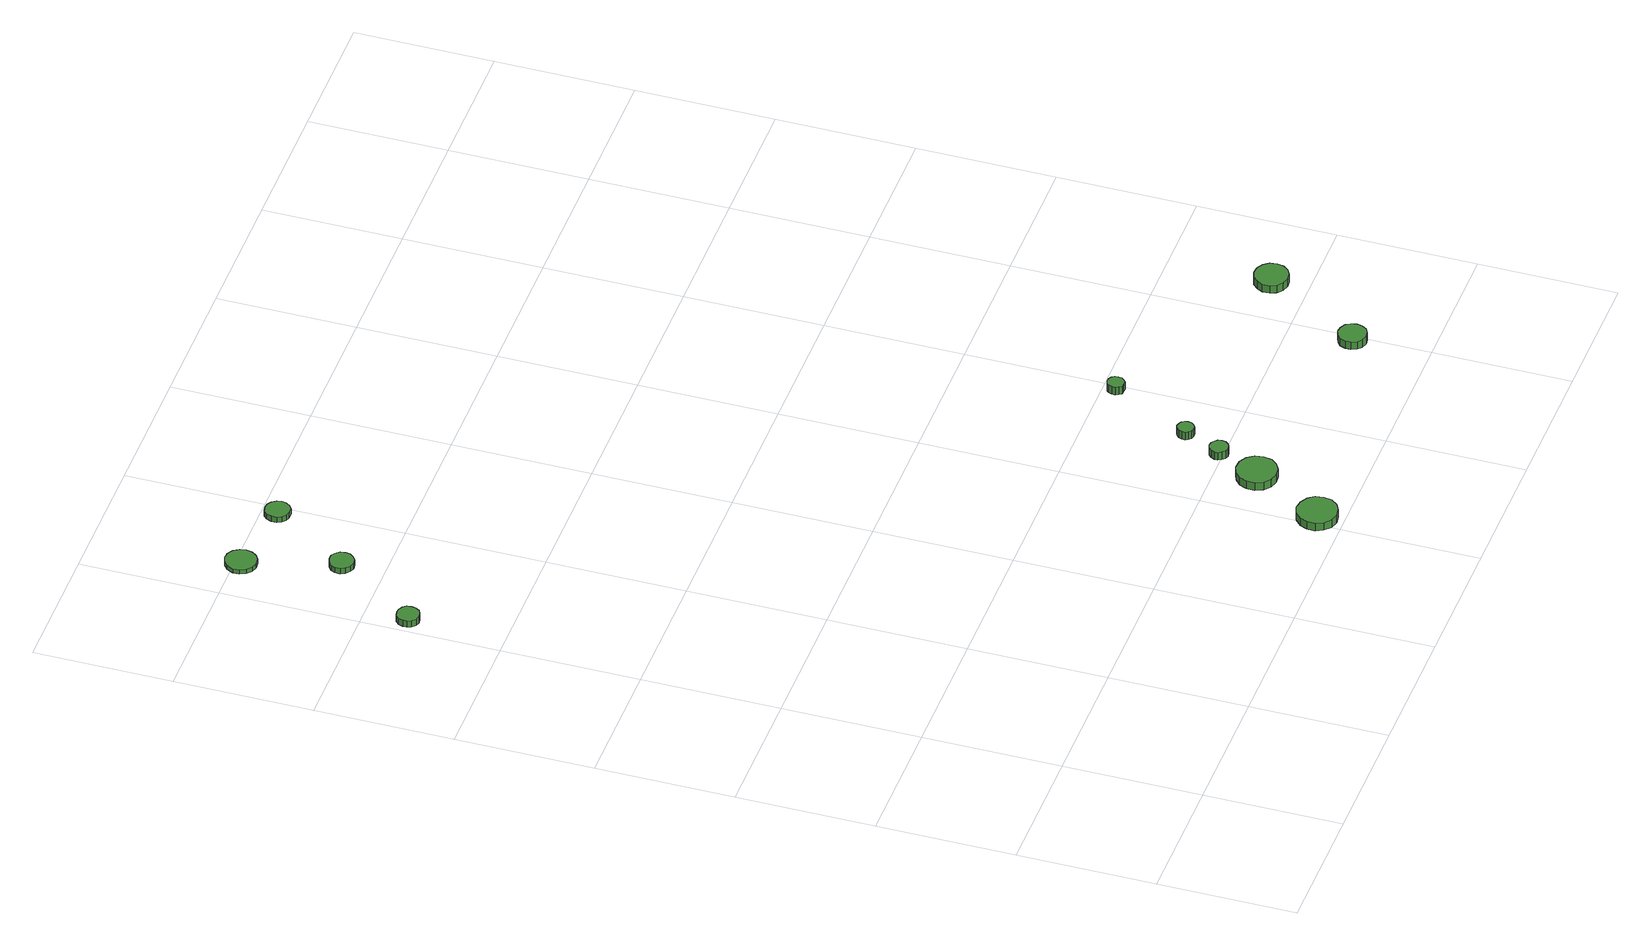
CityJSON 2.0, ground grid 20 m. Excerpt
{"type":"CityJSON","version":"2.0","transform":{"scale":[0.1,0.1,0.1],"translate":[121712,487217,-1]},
"CityObjects":{
"tree1":{"type":"SolitaryVegetationObject","attributes":{"function":"something"},"geometry":[{"type":"MultiSurface","lod":"1","boundaries":[[[0,1,2,3,4,5,6,7,8,9,10,11,12,13,14]],[[15,16,17,18,19,20,21,22,23,24,25,26,27,28,29]],[[0,29,28,1]],[[1,28,27,2]],[[2,27,26,3]],[[3,26,25,4]],[[4,25,24,5]],[[5,24,23,6]],[[6,23,22,7]],[[7,22,21,8]],[[8,21,20,9]],[[9,20,19,10]],[[10,19,18,11]],[[11,18,17,12]],[[12,17,16,13]],[[13,16,15,14]],[[14,15,29,0]]]}]},
"tree2":{"type":"SolitaryVegetationObject","attributes":{"function":"something"},"geometry":[{"type":"MultiSurface","lod":"1","boundaries":[[[30,31,32,33,34,35,36,37,38,39,40,41,42,43,44]],[[45,46,47,48,49,50,51,52,53,54,55,56,57,58,59]],[[30,59,58,31]],[[31,58,57,32]],[[32,57,56,33]],[[33,56,55,34]],[[34,55,54,35]],[[35,54,53,36]],[[36,53,52,37]],[[37,52,51,38]],[[38,51,50,39]],[[39,50,49,40]],[[40,49,48,41]],[[41,48,47,42]],[[42,47,46,43]],[[43,46,45,44]],[[44,45,59,30]]]}]},
"tree3":{"type":"SolitaryVegetationObject","attributes":{"function":"something"},"geometry":[{"type":"MultiSurface","lod":"1","boundaries":[[[60,61,62,63,64,65,66,67,68,69,70,71,72,73,74]],[[75,76,77,78,79,80,81,82,83,84,85,86,87,88,89]],[[60,89,88,61]],[[61,88,87,62]],[[62,87,86,63]],[[63,86,85,64]],[[64,85,84,65]],[[65,84,83,66]],[[66,83,82,67]],[[67,82,81,68]],[[68,81,80,69]],[[69,80,79,70]],[[70,79,78,71]],[[71,78,77,72]],[[72,77,76,73]],[[73,76,75,74]],[[74,75,89,60]]]}]},
"tree4":{"type":"SolitaryVegetationObject","attributes":{"function":"something"},"geometry":[{"type":"MultiSurface","lod":"1","boundaries":[[[90,91,92,93,94,95,96,97,98,99,100,101,102,103,104]],[[105,106,107,108,109,110,111,112,113,114,115,116,117,118,119]],[[90,119,118,91]],[[91,118,117,92]],[[92,117,116,93]],[[93,116,115,94]],[[94,115,114,95]],[[95,114,113,96]],[[96,113,112,97]],[[97,112,111,98]],[[98,111,110,99]],[[99,110,109,100]],[[100,109,108,101]],[[101,108,107,102]],[[102,107,106,103]],[[103,106,105,104]],[[104,105,119,90]]]}]},
"tree5":{"type":"SolitaryVegetationObject","attributes":{"function":"something"},"geometry":[{"type":"MultiSurface","lod":"1","boundaries":[[[120,121,122,123,124,125,126,127,128,129,130,131,132,133,134]],[[135,136,137,138,139,140,141,142,143,144,145,146,147,148,149]],[[120,149,148,121]],[[121,148,147,122]],[[122,147,146,123]],[[123,146,145,124]],[[124,145,144,125]],[[125,144,143,126]],[[126,143,142,127]],[[127,142,141,128]],[[128,141,140,129]],[[129,140,139,130]],[[130,139,138,131]],[[131,138,137,132]],[[132,137,136,133]],[[133,136,135,134]],[[134,135,149,120]]]}]},
"tree6":{"type":"SolitaryVegetationObject","attributes":{"function":"something"},"geometry":[{"type":"MultiSurface","lod":"1","boundaries":[[[150,151,152,153,154,155,156,157,158,159,160,161,162,163,164]],[[165,166,167,168,169,170,171,172,173,174,175,176,177,178,179]],[[150,179,178,151]],[[151,178,177,152]],[[152,177,176,153]],[[153,176,175,154]],[[154,175,174,155]],[[155,174,173,156]],[[156,173,172,157]],[[157,172,171,158]],[[158,171,170,159]],[[159,170,169,160]],[[160,169,168,161]],[[161,168,167,162]],[[162,167,166,163]],[[163,166,165,164]],[[164,165,179,150]]]}]},
"tree7":{"type":"SolitaryVegetationObject","attributes":{"function":"something"},"geometry":[{"type":"MultiSurface","lod":"1","boundaries":[[[180,181,182,183,184,185,186,187,188,189,190,191,192,193,194]],[[195,196,197,198,199,200,201,202,203,204,205,206,207,208,209]],[[180,209,208,181]],[[181,208,207,182]],[[182,207,206,183]],[[183,206,205,184]],[[184,205,204,185]],[[185,204,203,186]],[[186,203,202,187]],[[187,202,201,188]],[[188,201,200,189]],[[189,200,199,190]],[[190,199,198,191]],[[191,198,197,192]],[[192,197,196,193]],[[193,196,195,194]],[[194,195,209,180]]]}]},
"tree8":{"type":"SolitaryVegetationObject","attributes":{"function":"something"},"geometry":[{"type":"MultiSurface","lod":"1","boundaries":[[[210,211,212,213,214,215,216,217,218,219,220,221,222,223,224]],[[225,226,227,228,229,230,231,232,233,234,235,236,237,238,239]],[[210,239,238,211]],[[211,238,237,212]],[[212,237,236,213]],[[213,236,235,214]],[[214,235,234,215]],[[215,234,233,216]],[[216,233,232,217]],[[217,232,231,218]],[[218,231,230,219]],[[219,230,229,220]],[[220,229,228,221]],[[221,228,227,222]],[[222,227,226,223]],[[223,226,225,224]],[[224,225,239,210]]]}]},
"tree9":{"type":"SolitaryVegetationObject","attributes":{"function":"something"},"geometry":[{"type":"MultiSurface","lod":"1","boundaries":[[[240,241,242,243,244,245,246,247,248,249,250,251,252,253,254]],[[255,256,257,258,259,260,261,262,263,264,265,266,267,268,269]],[[240,269,268,241]],[[241,268,267,242]],[[242,267,266,243]],[[243,266,265,244]],[[244,265,264,245]],[[245,264,263,246]],[[246,263,262,247]],[[247,262,261,248]],[[248,261,260,249]],[[249,260,259,250]],[[250,259,258,251]],[[251,258,257,252]],[[252,257,256,253]],[[253,256,255,254]],[[254,255,269,240]]]}]},
"tree10":{"type":"SolitaryVegetationObject","attributes":{"function":"something"},"geometry":[{"type":"MultiSurface","lod":"1","boundaries":[[[270,271,272,273,274,275,276,277,278,279,280,281,282,283,284]],[[285,286,287,288,289,290,291,292,293,294,295,296,297,298,299]],[[270,299,298,271]],[[271,298,297,272]],[[272,297,296,273]],[[273,296,295,274]],[[274,295,294,275]],[[275,294,293,276]],[[276,293,292,277]],[[277,292,291,278]],[[278,291,290,279]],[[279,290,289,280]],[[280,289,288,281]],[[281,288,287,282]],[[282,287,286,283]],[[283,286,285,284]],[[284,285,299,270]]]}]},
"tree11":{"type":"SolitaryVegetationObject","attributes":{"function":"something"},"geometry":[{"type":"MultiSurface","lod":"1","boundaries":[[[300,301,302,303,304,305,306,307,308,309,310,311,312,313,314]],[[315,316,317,318,319,320,321,322,323,324,325,326,327,328,329]],[[300,329,328,301]],[[301,328,327,302]],[[302,327,326,303]],[[303,326,325,304]],[[304,325,324,305]],[[305,324,323,306]],[[306,323,322,307]],[[307,322,321,308]],[[308,321,320,309]],[[309,320,319,310]],[[310,319,318,311]],[[311,318,317,312]],[[312,317,316,313]],[[313,316,315,314]],[[314,315,329,300]]]}]}
},
"vertices":[
[41,1139,17],[40,1146,17],[36,1151,17],[30,1154,17],[24,1155,17],[17,1153,17],[12,1148,17],[10,1142,17],[10,1136,17],[12,1130,17],[17,1125,17],[24,1123,17],[30,1124,17],[36,1127,17],[40,1133,17],[40,1133,6],[36,1127,6],[30,1124,6],[24,1123,6],[17,1125,6],[12,1130,6],[10,1136,6],[10,1142,6],[12,1148,6],[17,1153,6],[24,1155,6],[30,1154,6],[36,1151,6],[40,1146,6],[41,1139,6],
[126,1261,15],[125,1268,15],[120,1274,15],[114,1278,15],[107,1278,15],[100,1276,15],[94,1271,15],[91,1265,15],[91,1257,15],[94,1251,15],[100,1246,15],[107,1243,15],[114,1244,15],[120,1248,15],[125,1254,15],[125,1254,6],[120,1248,6],[114,1244,6],[107,1243,6],[100,1246,6],[94,1251,6],[91,1257,6],[91,1265,6],[94,1271,6],[100,1276,6],[107,1278,6],[114,1278,6],[120,1274,6],[125,1268,6],[126,1261,6],
[92,1391,13],[90,1400,13],[85,1408,13],[77,1413,13],[68,1414,13],[59,1411,13],[52,1405,13],[48,1396,13],[48,1387,13],[52,1378,13],[59,1372,13],[68,1369,13],[77,1370,13],[85,1375,13],[90,1382,13],[90,1382,6],[85,1375,6],[77,1370,6],[68,1369,6],[59,1372,6],[52,1378,6],[48,1387,6],[48,1396,6],[52,1405,6],[59,1411,6],[68,1414,6],[77,1413,6],[85,1408,6],[90,1400,6],[92,1391,6],
[204,1377,15],[202,1384,15],[198,1390,15],[192,1394,15],[184,1395,15],[177,1393,15],[172,1388,15],[169,1381,15],[169,1373,15],[172,1367,15],[177,1362,15],[184,1360,15],[192,1360,15],[198,1364,15],[202,1370,15],[202,1370,6],[198,1364,6],[192,1360,6],[184,1360,6],[177,1362,6],[172,1367,6],[169,1373,6],[169,1381,6],[172,1388,6],[177,1393,6],[184,1395,6],[192,1394,6],[198,1390,6],[202,1384,6],[204,1377,6],
[645,38,19],[643,50,19],[636,59,19],[625,65,19],[613,67,19],[602,63,19],[593,55,19],[588,44,19],[588,32,19],[593,21,19],[602,13,19],[613,9,19],[625,11,19],[636,17,19],[643,26,19],[643,26,6],[636,17,6],[625,11,6],[613,9,6],[602,13,6],[593,21,6],[588,32,6],[588,44,6],[593,55,6],[602,63,6],[613,67,6],[625,65,6],[636,59,6],[643,50,6],[645,38,6],
[701,142,20],[699,154,20],[692,164,20],[681,170,20],[669,171,20],[658,167,20],[649,159,20],[644,148,20],[644,136,20],[649,125,20],[658,117,20],[669,114,20],[681,115,20],[692,121,20],[699,130,20],[699,130,7],[692,121,7],[681,115,7],[669,114,7],[658,117,7],[649,125,7],[644,136,7],[644,148,7],[649,159,7],[658,167,7],[669,171,7],[681,170,7],[692,164,7],[699,154,7],[701,142,7],
[717,206,20],[716,212,20],[712,216,20],[708,219,20],[702,220,20],[697,218,20],[693,214,20],[690,209,20],[690,204,20],[693,199,20],[697,195,20],[702,193,20],[708,194,20],[712,196,20],[716,201,20],[716,201,7],[712,196,7],[708,194,7],[702,193,7],[697,195,7],[693,199,7],[690,204,7],[690,209,7],[693,214,7],[697,218,7],[702,220,7],[708,219,7],[712,216,7],[716,212,7],[717,206,7],
[740,262,21],[739,267,21],[736,271,21],[732,273,21],[727,274,21],[722,272,21],[719,269,21],[717,264,21],[717,259,21],[719,255,21],[722,251,21],[727,250,21],[732,250,21],[736,253,21],[739,257,21],[739,257,8],[736,253,8],[732,250,8],[727,250,8],[722,251,8],[719,255,8],[717,259,8],[717,264,8],[719,269,8],[722,272,8],[727,274,8],[732,273,8],[736,271,8],[739,267,8],[740,262,8],
[800,381,23],[799,386,23],[796,390,23],[792,392,23],[787,393,23],[782,391,23],[779,388,23],[777,383,23],[777,378,23],[779,374,23],[782,370,23],[787,369,23],[792,369,23],[796,372,23],[799,376,23],[799,376,10],[796,372,10],[792,369,10],[787,369,10],[782,370,10],[779,374,10],[777,378,10],[777,383,10],[779,388,10],[782,391,10],[787,393,10],[792,392,10],[796,390,10],[799,386,10],[800,381,10],
[1010,110,21],[1008,118,21],[1004,125,21],[996,129,21],[988,130,21],[980,127,21],[974,122,21],[971,114,21],[971,106,21],[974,98,21],[980,93,21],[988,90,21],[996,91,21],[1004,95,21],[1008,102,21],[1008,102,8],[1004,95,8],[996,91,8],[988,90,8],[980,93,8],[974,98,8],[971,106,8],[971,114,8],[974,122,8],[980,127,8],[988,130,8],[996,129,8],[1004,125,8],[1008,118,8],[1010,110,8],
[1096,252,24],[1094,262,24],[1088,270,24],[1079,275,24],[1069,276,24],[1059,273,24],[1052,266,24],[1048,257,24],[1048,247,24],[1052,238,24],[1059,231,24],[1069,228,24],[1079,229,24],[1088,234,24],[1094,242,24],[1094,242,11],[1088,234,11],[1079,229,11],[1069,228,11],[1059,231,11],[1052,238,11],[1048,247,11],[1048,257,11],[1052,266,11],[1059,273,11],[1069,276,11],[1079,275,11],[1088,270,11],[1094,262,11],[1096,252,11]
]}
